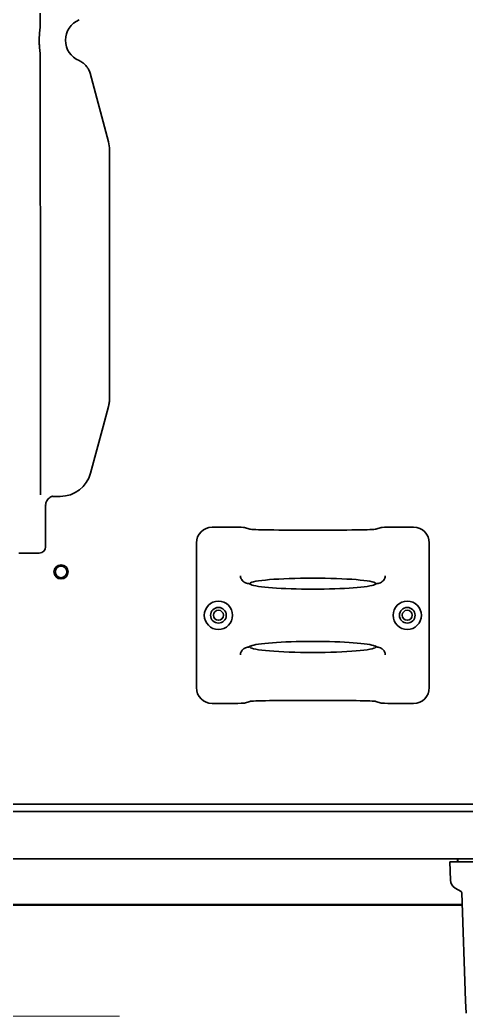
# Model space of a CAD drawing. Extents: x 6336 to 10269, y -393 to 3036.
# Drawn here: x 8710 to 8851.8, y 2195.5 to 2512.2 of the extents above; entities that cross this region are included whole.
import ezdxf

# ---------------------------------------------------------------- set-up
doc = ezdxf.new("R2010")
doc.units = 0
doc.header["$LTSCALE"] = 5
doc.layers.get('0').update_dxf_attribs({"linetype": 'CONTINUOUS', "lineweight": 0})
doc.layers.add('1', color=7, linetype='CONTINUOUS', true_color=0xffffff)

msp = doc.modelspace()

# ---------------------------------------------------------------- linework, layer by layer
at = {"color": 4}
msp.add_line((8641.67, 2195.53), (8741.67, 2195.53), dxfattribs=at)
at = {"layer": '1', "color": 7, "linetype": 'Continuous', "lineweight": 35}
for p, q in [((8732.27, 2495.28), (8738.13, 2473.41)), ((8738.47, 2470.82), (8738.47, 2391.92)), ((8738.13, 2389.31), (8736.41, 2382.9)), ((8736.41, 2382.9), (8732.46, 2368.14)), ((8722.8, 2360.73), (8720.41, 2360.73)), ((8718.15, 2344.73), (8718.15, 2357.88)), ((8777.89, 2350.93), (8771.08, 2350.93)), ((8783.1, 2350.3), (8781.38, 2350.87)), ((8824.76, 2350.87), (8823.05, 2350.3)), ((8835.07, 2350.93), (8828.26, 2350.93)), ((8766.07, 2299.92), (8766.07, 2345.93)), ((8840.07, 2299.92), (8840.07, 2345.93)), ((8709.65, 2342.73), (8716.15, 2342.73)), ((8782.77, 2332.99), (8783.38, 2332.68)), ((8783.1, 2333.08), (8782.98, 2332.88)), ((8822.77, 2332.68), (8823.38, 2332.99)), ((8823.05, 2333.08), (8823.16, 2332.88)), ((8782.77, 2312.87), (8783.38, 2313.17)), ((8783.1, 2312.77), (8782.98, 2312.97)), ((8822.77, 2313.17), (8823.38, 2312.87)), ((8823.05, 2312.77), (8823.16, 2312.97)), ((8777.89, 2294.93), (8771.08, 2294.93)), ((8783.1, 2295.56), (8781.38, 2294.98)), ((8824.76, 2294.98), (8823.05, 2295.56)), ((8835.07, 2294.93), (8828.26, 2294.93)), ((9176.07, 2262.93), (8700.37, 2262.93)), ((9142.77, 2260.53), (8700.37, 2260.53)), ((9142.77, 2245.53), (8702.42, 2245.53)), ((8849.06, 2245.53), (8849.08, 2244.53)), ((8849.18, 2244.53), (8849.13, 2245.53)), ((8846.57, 2244.53), (8848.57, 2244.53)), ((8846.57, 2244.53), (8846.78, 2238.69)), ((8848.57, 2244.53), (8906.74, 2244.53)), ((8848.27, 2236.2), (8850.17, 2235.11)), ((8850.42, 2234.69), (8851.62, 2200.32)), ((8850.54, 2231.04), (8702.42, 2231.04)), ((8850.55, 2230.83), (8702.42, 2230.83)), ((8851.62, 2200.32), (8851.75, 2196.46))]:
    msp.add_line(p, q, dxfattribs=at)
for centre, radius in [((8723.07, 2336.73), 2.25), ((8723.07, 2336.73), 1.85), ((8773.07, 2322.93), 4.5), ((8773.07, 2322.93), 2.5), ((8773.07, 2322.93), 1.6), ((8833.07, 2322.93), 4.5), ((8833.07, 2322.93), 2.5), ((8833.07, 2322.93), 1.6)]:
    msp.add_circle(centre, radius, dxfattribs=at)
for centre, radius, start, end in [((8731.47, 2505.73), 7, 112.5978, 247.4022), ((8716.15, 2344.73), 2, 270, 0), ((8849.77, 2238.8), 3, 182, 240), ((8849.92, 2234.67), 0.5, 2, 60)]:
    msp.add_arc(centre, radius, start, end, dxfattribs=at)
for centre, major_axis, ratio, start_param, end_param in [((8728.47, 2470.82), (-9.92, -1.31), 0.999845, 3.010713, 3.272472), ((8733.48, 2391.25), (-0.44, -10.02), 0.496953, 1.654986, 1.659584), ((8722.8, 2370.73), (6.09, -7.94), 0.999758, 5.628804, 6.937567), ((8771.08, 2345.93), (4.75, -1.58), 0.998478, 1.89276, 3.462643), ((8777.89, 2350.86), (3.5, 0), 0.017455, 0.05236, 1.570796), ((8803.07, 2350.32), (20, 0), 0.017455, -3.089233, -0.05236), ((8828.26, 2350.86), (3.5, 0), 0.017455, 1.570796, 3.089233), ((8835.07, 2345.93), (4.75, 1.58), 0.998478, -0.32105, 1.248833), ((8803.07, 2332.99), (20, 0), 0.087489, 0.05236, 3.089233), ((8782.61, 2335.6), (1.29, 2.16), 0.99484, -3.269542, -3.152361), ((8781.29, 2332.96), (1.5, 0), 0.087489, 0.174533, 0.565507), ((8803.07, 2332.99), (20, 0), 0.087489, -2.96706, -0.174533), ((8824.85, 2332.96), (1.5, 0), 0.087489, 2.576086, 2.96706), ((8823.54, 2335.6), (-1.29, 2.16), 0.99484, -3.130824, -3.013643), ((8782.61, 2310.25), (-1.29, 2.16), 0.99484, 0.010769, 0.127949), ((8781.29, 2312.89), (1.5, 0), 0.087489, -0.565507, -0.174533), ((8803.07, 2312.86), (20, 0), 0.087489, -3.089233, -0.05236), ((8803.07, 2312.86), (20, 0), 0.087489, 0.174533, 2.96706), ((8824.85, 2312.89), (1.5, 0), 0.087489, -2.96706, -2.576086), ((8823.54, 2310.25), (1.29, 2.16), 0.99484, -0.127949, -0.010769), ((8771.08, 2299.93), (4.75, 1.58), 0.998478, 2.820542, 4.390425), ((8835.07, 2299.93), (4.75, -1.58), 0.998478, -1.248833, 0.32105), ((8803.07, 2295.54), (20, 0), 0.017455, 0.05236, 3.089233), ((8777.89, 2294.99), (3.5, 0), 0.017455, -1.570796, -0.05236), ((8828.26, 2294.99), (3.5, 0), 0.017455, -3.089233, -1.570796)]:
    msp.add_ellipse(centre, major_axis=major_axis, ratio=ratio, start_param=start_param, end_param=end_param, dxfattribs=at)
for points, degree in [([(8716.38, 2526.11), (8716.4, 2517.96), (8716.42, 2509.65)], 2), ([(8716.43, 2501.74), (8716.59, 2369.25)], 1), ([(8716.59, 2361.25), (8716.59, 2361.25), (8716.59, 2361.29), (8716.59, 2361.41), (8716.59, 2361.61), (8716.59, 2361.88), (8716.59, 2362.23), (8716.59, 2362.63), (8716.59, 2363.1), (8716.59, 2363.63), (8716.59, 2364.21), (8716.59, 2364.84), (8716.59, 2365.51), (8716.59, 2366.21), (8716.59, 2366.94), (8716.59, 2367.7), (8716.59, 2368.47), (8716.59, 2368.99), (8716.59, 2369.25)], 3)]:
    msp.add_open_spline(points, degree=degree, dxfattribs=at)
for points, knots in [([(8716.43, 2501.74), (8716.38, 2502.07), (8716.3, 2502.73), (8716.24, 2503.39), (8716.2, 2503.88), (8716.19, 2504.05), (8716.17, 2504.38), (8716.16, 2504.54), (8716.15, 2505.04), (8716.14, 2505.37), (8716.14, 2506.36), (8716.16, 2507.02), (8716.23, 2508.01), (8716.26, 2508.34), (8716.33, 2509), (8716.37, 2509.32), (8716.42, 2509.65)], [0, 0, 0, 0, 0.125, 0.25, 0.25, 0.3125, 0.3125, 0.375, 0.375, 0.5, 0.5, 0.75, 0.75, 0.875, 0.875, 1, 1, 1, 1]), ([(8728.78, 2499.26), (8729, 2499.17), (8729.2, 2499.08), (8729.6, 2498.85), (8729.79, 2498.73), (8730.07, 2498.53), (8730.16, 2498.46), (8730.29, 2498.36), (8730.34, 2498.32), (8730.42, 2498.24), (8730.47, 2498.21), (8730.68, 2498.01), (8730.84, 2497.85), (8731.14, 2497.51), (8731.28, 2497.33), (8731.47, 2497.05), (8731.54, 2496.95), (8731.63, 2496.81), (8731.66, 2496.76), (8731.71, 2496.66), (8731.74, 2496.61), (8731.88, 2496.35), (8732.07, 2495.94), (8732.21, 2495.5), (8732.27, 2495.28)], [0, 0, 0, 0, 0.125, 0.125, 0.25, 0.25, 0.3125, 0.3125, 0.34375, 0.34375, 0.375, 0.375, 0.5, 0.5, 0.625, 0.625, 0.6875, 0.6875, 0.71875, 0.71875, 0.75, 0.75, 0.875, 1, 1, 1, 1]), ([(8738.13, 2389.31), (8738.14, 2389.34), (8738.15, 2389.36), (8738.16, 2389.42), (8738.18, 2389.5), (8738.22, 2389.68), (8738.26, 2389.84), (8738.32, 2390.16), (8738.36, 2390.37), (8738.44, 2391.01), (8738.47, 2391.44), (8738.47, 2391.88)], [0, 0, 0, 0, 0.03125, 0.03125, 0.0625, 0.125, 0.25, 0.25, 0.5, 0.5, 1, 1, 1, 1]), ([(8718.2, 2357.88), (8718.18, 2358.05), (8718.17, 2358.55), (8718.46, 2359.3), (8718.96, 2359.97), (8719.5, 2360.41), (8719.98, 2360.65), (8720.31, 2360.75), (8720.41, 2360.78), (8720.42, 2360.78)], [0, 0, 0, 0, 0.126249, 0.374116, 0.574378, 0.743392, 0.883434, 0.987442, 1, 1, 1, 1]), ([(8780.05, 2335.51), (8780.07, 2335.17), (8780.26, 2334.44), (8780.75, 2333.87), (8781.05, 2333.63)], [0, 0, 0, 0, 0.472403, 1, 1, 1, 1]), ([(8825.09, 2333.63), (8825.39, 2333.87), (8825.88, 2334.44), (8826.08, 2335.17), (8826.09, 2335.51)], [0, 0, 0, 0, 0.527598, 1, 1, 1, 1]), ([(8782.56, 2333.03), (8782.37, 2333.06), (8781.93, 2333.14), (8781.51, 2333.33), (8781.29, 2333.46)], [0, 0, 0, 0, 0.432061, 1, 1, 1, 1]), ([(8824.85, 2333.46), (8824.64, 2333.33), (8824.22, 2333.14), (8823.78, 2333.06), (8823.59, 2333.03)], [0, 0, 0, 0, 0.567938, 1, 1, 1, 1]), ([(8781.05, 2312.22), (8780.75, 2311.99), (8780.26, 2311.41), (8780.07, 2310.69), (8780.05, 2310.34)], [0, 0, 0, 0, 0.527598, 1, 1, 1, 1]), ([(8781.29, 2312.39), (8781.51, 2312.52), (8781.93, 2312.71), (8782.37, 2312.79), (8782.56, 2312.82)], [0, 0, 0, 0, 0.567939, 1, 1, 1, 1]), ([(8823.59, 2312.82), (8823.78, 2312.79), (8824.22, 2312.71), (8824.64, 2312.52), (8824.85, 2312.39)], [0, 0, 0, 0, 0.432061, 1, 1, 1, 1]), ([(8826.09, 2310.34), (8826.08, 2310.69), (8825.88, 2311.41), (8825.39, 2311.99), (8825.09, 2312.22)], [0, 0, 0, 0, 0.472403, 1, 1, 1, 1])]:
    msp.add_open_spline(points, degree=3, knots=knots, dxfattribs=at)

doc.saveas('drawing.dxf')
